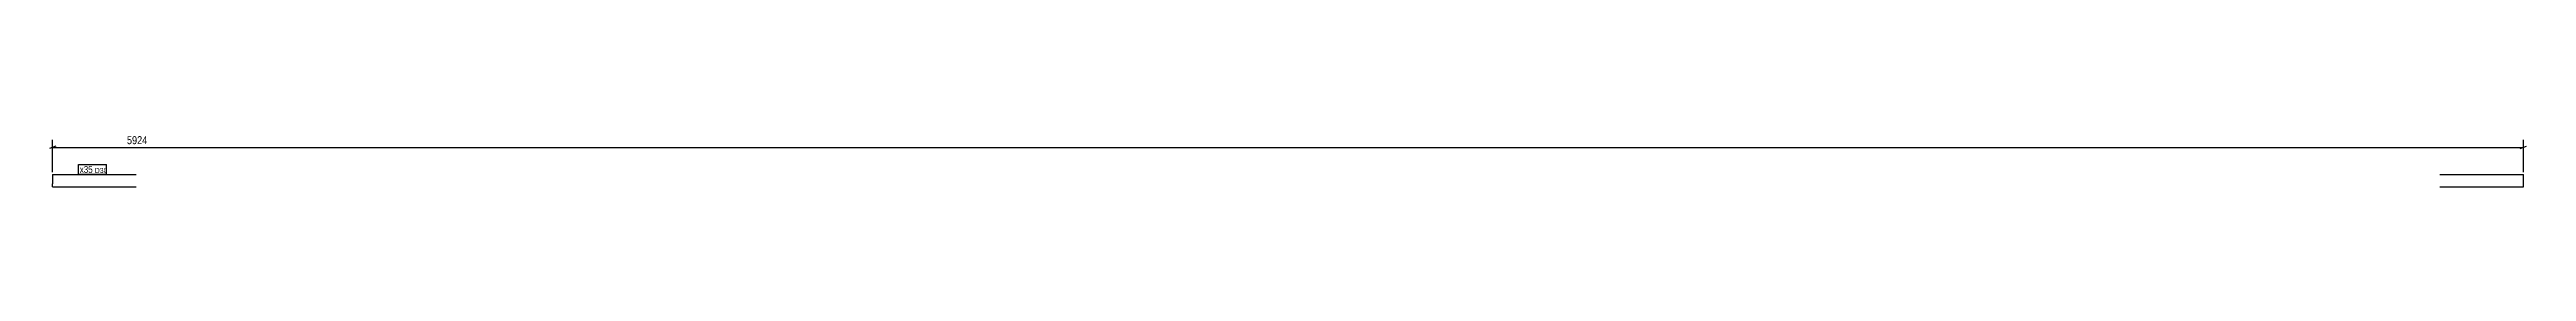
# Model space of a CAD drawing. Header units: millimetres. Extents: x 15 to 5954, y 15 to 142.
import ezdxf

# ---------------------------------------------------------------- set-up
doc = ezdxf.new("R2010")
doc.units = ezdxf.units.MM
for name, color, linetype in [('MÅLSÆTNING', 7, 'Continuous'), ('STÅL', 7, 'Continuous'), ('TEKST', 7, 'Continuous')]:
    doc.layers.add(name, color=color, linetype=linetype)
doc.styles.add('Arial Narrow', font='ARIALN.TTF', dxfattribs={"height": 0.2})

msp = doc.modelspace()

# ---------------------------------------------------------------- linework, layer by layer
at = {"layer": 'MÅLSÆTNING', "color": 7, "linetype": 'Continuous'}
for p, q in [((22.5, 50), (22.5, 127.7)), ((5946.5, 50), (5946.5, 127.7)), ((30, 113), (15, 107)), ((22.5, 110), (5946.5, 110)), ((5939, 107), (5954, 113))]:
    msp.add_line(p, q, dxfattribs=at)
at = {"layer": 'STÅL', "color": 2, "linetype": 'Continuous'}
for p, q in [((22.5, 45), (222.5, 45)), ((22.5, 45), (22.5, 22.5)), ((22.5, 17), (22.5, 22.5)), ((22.5, 15), (22.5, 17)), ((22.5, 15), (222.5, 15)), ((5746.5, 45), (5946.5, 45)), ((5746.5, 15), (5946.5, 15)), ((5946.5, 15), (5946.5, 45))]:
    msp.add_line(p, q, dxfattribs=at)

# ---------------------------------------------------------------- next in the draw order: wipeouts: each hides what was drawn before it
at = {"color": 0}
for points, layer in [([(5772.4, 113.7), (5772.4, 141.7), (196.6, 141.7), (196.6, 113.7)], 'MÅLSÆTNING'), ([(118.4, 48.5), (118.4, 66), (87.5, 66), (87.5, 48.5)], 'TEKST')]:
    msp.add_wipeout(points, dxfattribs=at).dxf.layer = layer

# ---------------------------------------------------------------- next in the draw order: texts
at = {"layer": 'MÅLSÆTNING', "color": 3, "style": 'Arial Narrow'}
msp.add_text('5924', height=19.09, dxfattribs=at).set_placement((200.6, 117.7))

# ---------------------------------------------------------------- next in the draw order: wipeouts: each hides what was drawn before it
at = {"color": 0}
msp.add_wipeout([(118.4, 48.5), (118.4, 66), (87.5, 66), (87.5, 48.5)], dxfattribs=at).dxf.layer = 'TEKST'

# ---------------------------------------------------------------- next in the draw order: linework, layer by layer
at = {"layer": 'TEKST', "color": 7, "linetype": 'Continuous'}
msp.add_line((84.5, 45.5), (84.5, 69), dxfattribs=at)

# ---------------------------------------------------------------- next in the draw order: wipeouts: each hides what was drawn before it
at = {"color": 0}
msp.add_wipeout([(148.8, 48.5), (148.8, 61), (123.7, 61), (123.7, 48.5)], dxfattribs=at).dxf.layer = 'TEKST'

# ---------------------------------------------------------------- next in the draw order: wipeouts: each hides what was drawn before it
msp.add_wipeout([(148.8, 48.5), (148.8, 61), (123.7, 61), (123.7, 48.5)], dxfattribs=at).dxf.layer = 'TEKST'

# ---------------------------------------------------------------- next in the draw order: linework, layer by layer
at = {"layer": 'TEKST', "color": 7, "linetype": 'Continuous'}
for p, q in [((84.5, 69), (151.8, 69)), ((151.8, 45.5), (151.8, 69)), ((84.5, 45.5), (151.8, 45.5))]:
    msp.add_line(p, q, dxfattribs=at)

# ---------------------------------------------------------------- next in the draw order: texts
at = {"layer": 'TEKST', "color": 3, "style": 'Arial Narrow'}
for s, height, p in [('x35', 16.7, (87.5, 48.5)), ('D30', 11.93, (123.7, 48.5))]:
    msp.add_text(s, height=height, dxfattribs=at).set_placement(p)

doc.saveas('drawing.dxf')
